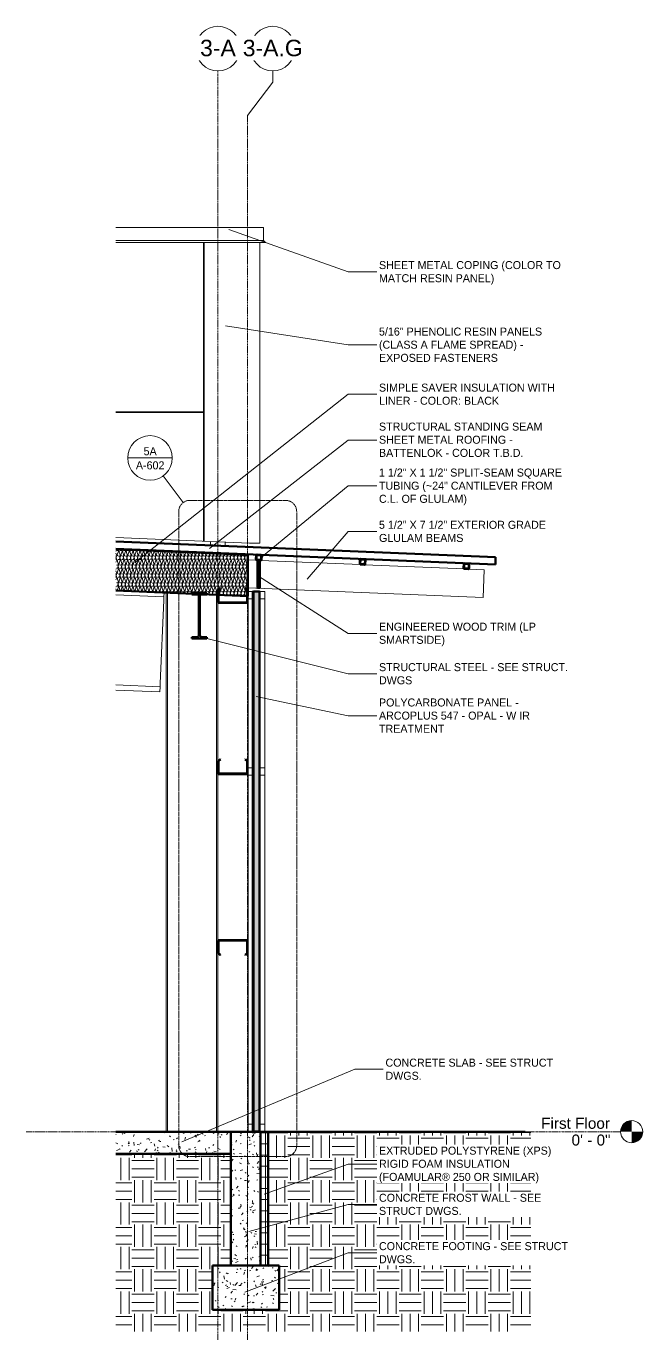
# Model space of a CAD drawing. Header units: inches. Extents: x 22734 to 24067, y -82 to 484.
# Drawn here: x 23571.5 to 23737.6, y -56 to 297.7 of the extents above; entities that cross this region are included whole.
import ezdxf

# ---------------------------------------------------------------- set-up
doc = ezdxf.new("R2010")
doc.units = ezdxf.units.IN
doc.header["$MEASUREMENT"] = 0
doc.linetypes.add('Dash Dot 3_16_', pattern=[0.3125, 0.1875, -0.0625, 0, -0.0625])
doc.linetypes.add('Grid Line 1_2_', pattern=[0.875, 0.5, -0.125, 0.125, -0.125])
for name, color, linetype, lineweight in [('A-ANNO-IDEN', 131, 'Continuous', 9), ('A-ANNO-SYMB', 150, 'Continuous', 9), ('A-CLNG', 13, 'Continuous', 18), ('A-CLNG-PATT', 13, 'Continuous', 70), ('A-FLOR', 192, 'Continuous', 18), ('A-FLOR-LEVL', 51, 'Continuous', 9), ('A-FLOR-PATT', 8, 'Continuous', 70), ('A-GLAZ-CWMG', 51, 'Continuous', 9), ('A-ROOF', 132, 'Continuous', 18), ('A-WALL', 113, 'Continuous', 18), ('A-WALL-PATT', 111, 'Continuous', 70), ('C-TOPO', 7, 'Continuous', 9), ('I-WALL', 2, 'Continuous', 18), ('L-SITE-WALL', 31, 'Continuous', 18), ('S-BEAM', 12, 'Continuous', 9), ('S-COLS', 52, 'Continuous', 9), ('S-FNDN', 32, 'Continuous', 18), ('S-GRID', 1, 'Continuous', 9), ('S-GRID-IDEN', 1, 'Continuous', 9)]:
    doc.layers.add(name, color=color, linetype=linetype, lineweight=lineweight)
doc.styles.add('Arial', font='arial.ttf', dxfattribs={"height": 2.950599})
doc.styles.add('Arial_1', font='arial.ttf', dxfattribs={"height": 4.425898})
doc.styles.add('Century Gothic', font='GOTHIC.TTF', dxfattribs={"height": 2.155668})
pattern_1 = [(50, (-67570.043, 101.715), (6.8859965, -0.6020972), [0.72, -7.92]), (355, (-67570.043, 101.715), (-1.3317556, 7.2205465), [0.576, -6.336]), (100.451, (-67569.469, 101.665), (5.55362855, 6.6181912), [0.612, -6.731]), (46.184, (-67570.043, 103.635), (10.2456418, -1.5889251), [1.08, -11.88]), (96.636, (-67569.189, 103.502), (8.9724387, 9.3515184), [0.918, -10.096]), (351.184, (-67570.043, 103.635), (8.9731991, 9.3512304), [0.864, -9.504]), (21, (-67569.083, 103.155), (5.7307257, -3.86500345), [0.72, -7.92]), (326, (-67569.083, 103.155), (2.3358107, 6.9608802), [0.576, -6.336]), (71.451, (-67568.605, 102.833), (8.0658757, 3.0959479), [0.612, -6.731]), (37.5, (-67570.043, 101.715), (0.11686595, 3.19547842), [0.317, -5.942, 0.317, -6.115, -6.36]), (37.5, (-67570.043, 101.715), (0.11686595, 3.19547842), [-12.691, 0.317, -6.043]), (7.5, (-67570.043, 101.715), (2.52543, 3.78602473), [0.317, -3.35, 0.317, -5.798, -2.424]), (7.5, (-67570.043, 101.715), (2.52543, 3.78602473), [-9.782, 0.317, -2.107]), (327.5, (-67572.184, 101.715), (5.12436853, -0.21617625), [0.317, -2.083, 0.317, -7.171, -9.936]), (327.5, (-67572.184, 101.715), (5.12436853, -0.21617625), [-9.888, 0.317, -9.619]), (317.5, (-67573.144, 101.715), (5.5983262, 0.96140978), [0.317, -2.803, 0.317, -4.656, -7.056]), (317.5, (-67573.144, 101.715), (5.5983262, 0.96140978), [-8.093, 0.317, -6.739])]
pattern_2 = [(45, (-67570.043, 101.715), (-2.37587878, 2.37587878), []), (45, (-67570.043, 105.315), (-2.37587878, 2.37587878), [])]
pattern_3 = [(0, (-67766.17, 145.5), (-193, 193), [48, -145]), (90, (-67766.17, 145.5), (-193, 1e-14), [96.25, -96.75]), (180, (-67718.17, 241.75), (-193, 193), [48, -145]), (90, (-67718.17, 145.5), (-193, 1e-14), [96.25, -96.75]), (180, (-67718.17, 242), (-193, 193), [48, -145]), (90, (-67718.17, 242), (-193, 1e-14), [96.25, -96.75]), (0, (-67766.17, 338.25), (-193, 193), [48, -145]), (90, (-67766.17, 242), (-193, 1e-14), [96.25, -96.75]), (0, (-67717.92, 193.5), (-193, 193), [48, -145]), (90, (-67717.92, 145.25), (-193, 1e-14), [48.25, -144.75]), (90, (-67669.92, 145.25), (-193, 1e-14), [48.25, -144.75]), (0, (-67717.92, 290), (-193, 193), [48, -145]), (90, (-67717.92, 193.75), (-193, 1e-14), [96.25, -96.75]), (180, (-67669.92, 193.75), (-193, 193), [48, -145]), (90, (-67669.92, 193.75), (-193, 1e-14), [96.25, -96.75]), (90, (-67717.92, 290.25), (-193, 1e-14), [48, -145]), (180, (-67669.92, 290.25), (-193, 193), [48, -145]), (90, (-67669.92, 290.25), (-193, 1e-14), [48, -145]), (0, (-67669.67, 145.5), (-193, 193), [48, -145]), (90, (-67669.67, 145.5), (-193, 1e-14), [96.25, -96.75]), (180, (-67621.67, 241.75), (-193, 193), [48, -145]), (90, (-67621.67, 145.5), (-193, 1e-14), [96.25, -96.75]), (180, (-67621.67, 242), (-193, 193), [48, -145]), (90, (-67621.67, 242), (-193, 1e-14), [96.25, -96.75]), (180, (-67621.67, 338.25), (-193, 193), [48, -145]), (90, (-67669.67, 242), (-193, 1e-14), [96.25, -96.75]), (0, (-67621.42, 193.5), (-193, 193), [48, -145]), (90, (-67621.42, 145.25), (-193, 1e-14), [48.25, -144.75]), (90, (-67573.42, 145.25), (-193, 1e-14), [48.25, -144.75]), (0, (-67621.42, 290), (-193, 193), [48, -145]), (90, (-67621.42, 193.75), (-193, 1e-14), [96.25, -96.75]), (180, (-67573.42, 193.75), (-193, 193), [48, -145]), (90, (-67573.42, 193.75), (-193, 1e-14), [96.25, -96.75]), (90, (-67621.42, 290.25), (-193, 1e-14), [48, -145]), (180, (-67573.42, 290.25), (-193, 193), [48, -145]), (90, (-67573.42, 290.25), (-193, 1e-14), [48, -145])]

# ---------------------------------------------------------------- blocks, each defined once
blk = doc.blocks.new('Struct_Xcel_Sports Complex_rvt-4-Wall Section - One Story - Polycarbonate')
at = {"layer": 'A-FLOR-PATT', "lineweight": 9}
h = blk.add_hatch(dxfattribs=at)
h.set_pattern_fill('FP_31', style=0, pattern_type=2)
h.set_pattern_definition(pattern_1)
h.paths.add_polyline_path([(-22066.14, -6), (-22066.14, 0), (-22097.12, 0), (-22097.12, -6), (-22069.18, -6)], flags=0)
at = {"layer": 'A-WALL-PATT', "lineweight": 9}
h = blk.add_hatch(dxfattribs=at)
h.set_pattern_fill('FP_31', style=0, pattern_type=2)
h.set_pattern_definition(pattern_1)
h.paths.add_polyline_path([(-22066.14, -36), (-22058.14, -36), (-22058.14, 0), (-22066.14, 0), (-22066.14, -14.42)], flags=0)
at = {"layer": 'S-FNDN', "lineweight": 9}
h = blk.add_hatch(dxfattribs=at)
h.set_pattern_fill('FP_31', color=256, style=0, pattern_type=2)
h.set_pattern_definition(pattern_1)
h.paths.add_polyline_path([(-22053.14, -48), (-22053.14, -36), (-22071.14, -36), (-22071.14, -48)], flags=0)
at = {"layer": 'A-FLOR', "color": 250, "lineweight": 70}
for p, q in [((-22066.14, 0), (-22097.12, 0)), ((-22066.14, -6), (-22066.14, 0)), ((-22097.12, -6), (-22066.14, -6))]:
    blk.add_line(p, q, dxfattribs=at)
at = {"layer": 'L-SITE-WALL', "color": 250, "lineweight": 70}
for p, q in [((-22066.14, 0), (-22066.14, -36)), ((-22058.14, 0), (-22066.14, 0)), ((-22058.14, -36), (-22058.14, 0)), ((-22066.14, -36), (-22058.14, -36))]:
    blk.add_line(p, q, dxfattribs=at)
at = {"layer": 'S-FNDN', "color": 250, "lineweight": 70}
for p, q in [((-22053.14, -36), (-22071.14, -36)), ((-22071.14, -36), (-22071.14, -48)), ((-22053.14, -48), (-22053.14, -36)), ((-22071.14, -48), (-22053.14, -48))]:
    blk.add_line(p, q, dxfattribs=at)
blk = doc.blocks.new('W-Wide Flange - 2_-3_ deep-1401636-Wall Section - One Story - Polycarbonate')
at = {"layer": 'S-BEAM'}
for p, q in [((-22084.15, 145.18), (-22084.2, 144.08)), ((-22084.2, 144.08), (-22097.12, 144.62)), ((-22084.23, 143.19), (-22085.17, 120.71)), ((-22084.2, 144.08), (-22084.23, 143.19)), ((-22097.12, 120.31), (-22085.21, 119.82)), ((-22085.17, 120.71), (-22085.21, 119.82)), ((-22085.26, 118.46), (-22097.12, 118.95)), ((-22085.21, 119.82), (-22085.26, 118.46))]:
    blk.add_line(p, q, dxfattribs=at)
blk = doc.blocks.new('Girt_C - 8_D-1405485-Wall Section - One Story - Polycarbonate')
at = {"layer": 'S-BEAM'}
h = blk.add_hatch(dxfattribs=at)
h.set_pattern_fill('FP_27', color=256, style=0, pattern_type=2)
h.set_pattern_definition(pattern_2)
h.paths.add_polyline_path([(-22062.22, 47.57), (-22061.64, 48.05), (-22061.64, 51.37), (-22061.7, 51.5), (-22061.83, 51.55), (-22069.45, 51.55), (-22069.59, 51.5), (-22069.64, 51.37), (-22069.64, 48.05), (-22069.07, 47.57), (-22069, 47.66), (-22069.53, 48.11), (-22069.53, 51.37), (-22069.51, 51.42), (-22069.45, 51.45), (-22061.83, 51.45), (-22061.77, 51.42), (-22061.75, 51.37), (-22061.75, 48.11), (-22062.29, 47.66)], flags=0)
at = {"layer": 'S-BEAM', "lineweight": 50}
for p, q in [((-22069.64, 51.37), (-22069.64, 48.05)), ((-22069.53, 48.11), (-22069.53, 51.37)), ((-22061.83, 51.55), (-22069.45, 51.55)), ((-22069.45, 51.45), (-22061.83, 51.45)), ((-22061.75, 51.37), (-22061.75, 48.11)), ((-22061.64, 48.05), (-22061.64, 51.37)), ((-22069.64, 48.05), (-22069.07, 47.57)), ((-22069, 47.66), (-22069.53, 48.11)), ((-22069.07, 47.57), (-22069, 47.66)), ((-22061.75, 48.11), (-22062.29, 47.66)), ((-22062.29, 47.66), (-22062.22, 47.57)), ((-22062.22, 47.57), (-22061.64, 48.05))]:
    blk.add_line(p, q, dxfattribs=at)
for centre, radius, start, end in [((-22069.45, 51.37), 0.188, 90, 180), ((-22069.45, 51.37), 0.0782, 90, 177.8773), ((-22061.83, 51.37), 0.187, 360, 90), ((-22061.83, 51.37), 0.0782, 3.0424, 90)]:
    blk.add_arc(centre, radius, start, end, dxfattribs=at)
blk = doc.blocks.new('Girt_C - 8_D-1405486-Wall Section - One Story - Polycarbonate')
at = {"layer": 'S-BEAM'}
h = blk.add_hatch(dxfattribs=at)
h.set_pattern_fill('FP_27', color=256, style=0, pattern_type=2)
h.set_pattern_definition(pattern_2)
h.paths.add_polyline_path([(-22061.83, 96.32), (-22061.7, 96.38), (-22061.64, 96.51), (-22061.64, 99.82), (-22062.21, 100.3), (-22062.29, 100.22), (-22061.75, 99.77), (-22061.75, 96.5), (-22061.77, 96.45), (-22061.83, 96.43), (-22069.45, 96.43), (-22069.51, 96.45), (-22069.53, 96.5), (-22069.53, 99.77), (-22068.99, 100.22), (-22069.06, 100.3), (-22069.64, 99.82), (-22069.64, 96.51), (-22069.59, 96.38), (-22069.45, 96.32), (-22069.18, 96.32)], flags=0)
at = {"layer": 'S-BEAM', "lineweight": 50}
for p, q in [((-22069.06, 100.3), (-22069.64, 99.82)), ((-22069.64, 99.82), (-22069.64, 96.51)), ((-22069.53, 99.77), (-22068.99, 100.22)), ((-22069.53, 96.5), (-22069.53, 99.77)), ((-22068.99, 100.22), (-22069.06, 100.3)), ((-22062.21, 100.3), (-22062.29, 100.22)), ((-22062.29, 100.22), (-22061.75, 99.77)), ((-22061.64, 99.82), (-22062.21, 100.3)), ((-22061.75, 99.77), (-22061.75, 96.5)), ((-22061.64, 96.51), (-22061.64, 99.82)), ((-22061.83, 96.43), (-22069.45, 96.43)), ((-22069.45, 96.32), (-22061.83, 96.32))]:
    blk.add_line(p, q, dxfattribs=at)
for centre, radius, start, end in [((-22069.45, 96.51), 0.187, 180, 270), ((-22069.45, 96.51), 0.0782, 183.0424, 270), ((-22061.83, 96.51), 0.188, 270, 0), ((-22061.83, 96.51), 0.0782, 270, 357.8773)]:
    blk.add_arc(centre, radius, start, end, dxfattribs=at)
blk = doc.blocks.new('Rectangular Mullion - Profile_Polycarbonate_Upper and left-1212626-Wall Section - One Story - Polycarbonate')
at = {"layer": 'A-GLAZ-CWMG', "lineweight": 30}
for p, q in [((-22058.27, 145.5), (-22060.39, 145.5)), ((-22060.39, 145.5), (-22060.39, 141.88)), ((-22060.33, 141.94), (-22060.33, 145.44)), ((-22060.33, 145.44), (-22058.33, 145.44)), ((-22058.33, 145.44), (-22058.33, 142.73)), ((-22058.27, 142.67), (-22058.27, 145.5)), ((-22060.39, 141.88), (-22060.04, 141.88)), ((-22060.1, 141.94), (-22060.33, 141.94)), ((-22060.04, 142.13), (-22060.1, 142.13)), ((-22060.1, 142.13), (-22060.1, 141.94)), ((-22060.04, 141.88), (-22060.04, 142.13)), ((-22058.33, 142.73), (-22058.39, 142.73)), ((-22058.39, 142.73), (-22058.39, 142.67)), ((-22058.39, 142.67), (-22058.27, 142.67))]:
    blk.add_line(p, q, dxfattribs=at)
blk = doc.blocks.new('Rectangular Mullion - Profile_Polycarbonate_Lower-1212627-Wall Section - One Story - Polycarbonate')
at = {"layer": 'A-GLAZ-CWMG', "lineweight": 30}
for p, q in [((-22060.04, 2.24), (-22060.39, 2.24)), ((-22060.39, 2.24), (-22060.39, 0)), ((-22060.39, 0), (-22058.27, 0)), ((-22060.33, 0.06), (-22060.33, 2.18)), ((-22060.33, 2.18), (-22060.1, 2.18)), ((-22058.33, 0.06), (-22060.33, 0.06)), ((-22060.1, 2.18), (-22060.1, 1.99)), ((-22060.1, 1.99), (-22060.04, 1.99)), ((-22060.04, 1.99), (-22060.04, 2.24)), ((-22058.27, 1.46), (-22058.39, 1.46)), ((-22058.39, 1.46), (-22058.39, 1.39)), ((-22058.39, 1.39), (-22058.33, 1.39)), ((-22058.33, 1.39), (-22058.33, 0.06)), ((-22058.27, 0), (-22058.27, 1.46))]:
    blk.add_line(p, q, dxfattribs=at)
blk = doc.blocks.new('Rectangular Mullion - Profile_Polycarbonate_Upper and left-1180549-Wall Section - One Story - Polycarbonate')
at = {"layer": 'A-GLAZ-CWMG'}
for p, q in [((-22060.04, 145.44), (-22060.04, 142.13)), ((-22058.39, 145.44), (-22058.39, 142.73)), ((-22060.39, 141.88), (-22060.39, 2.24)), ((-22060.04, 142.13), (-22060.04, 141.88)), ((-22060.04, 141.88), (-22060.04, 2.24)), ((-22058.39, 142.67), (-22058.39, 1.46)), ((-22058.27, 142.67), (-22058.27, 1.46)), ((-22060.04, 2.24), (-22060.04, 1.99)), ((-22060.04, 1.99), (-22060.04, 0.06)), ((-22058.39, 1.39), (-22058.39, 0.06))]:
    blk.add_line(p, q, dxfattribs=at)
blk = doc.blocks.new('Rectangular Mullion - Exterior 2_ x 4_5_-1146643-Wall Section - One Story - Polycarbonate')
at = {"layer": 'A-GLAZ-CWMG'}
for p, q in [((-22061.52, 145.5), (-22061.52, 143.5)), ((-22060.39, 145.5), (-22061.52, 145.5)), ((-22057.02, 145.5), (-22058.27, 145.5)), ((-22057.02, 143.5), (-22057.02, 145.5)), ((-22061.52, 143.5), (-22060.39, 143.5)), ((-22058.27, 143.5), (-22057.02, 143.5))]:
    blk.add_line(p, q, dxfattribs=at)
blk = doc.blocks.new('Rectangular Mullion - Exterior 2_ x 4_5_-1142339-Wall Section - One Story - Polycarbonate')
at = {"layer": 'A-GLAZ-CWMG'}
for p, q in [((-22061.52, 2), (-22061.52, 97)), ((-22057.02, 97), (-22057.02, 2)), ((-22060.39, 2), (-22061.52, 2)), ((-22057.02, 2), (-22058.27, 2))]:
    blk.add_line(p, q, dxfattribs=at)
blk = doc.blocks.new('Rectangular Mullion - Exterior 2_ x 4_5_-1142340-Wall Section - One Story - Polycarbonate')
at = {"layer": 'A-GLAZ-CWMG'}
for p, q in [((-22061.52, 143.5), (-22060.39, 143.5)), ((-22061.52, 97), (-22061.52, 143.5)), ((-22058.27, 143.5), (-22057.02, 143.5)), ((-22057.02, 143.5), (-22057.02, 97))]:
    blk.add_line(p, q, dxfattribs=at)
blk = doc.blocks.new('W-Wide Flange - W12X19-1098423-Wall Section - One Story - Polycarbonate')
at = {"layer": 'S-BEAM'}
h = blk.add_hatch(dxfattribs=at)
h.set_pattern_fill('FP_27', color=256, style=0, pattern_type=2)
h.set_pattern_definition(pattern_2)
h.paths.add_polyline_path([(-22076.65, 132.85), (-22072.64, 132.85), (-22072.64, 133.2), (-22074, 133.2), (-22074.2, 133.24), (-22074.37, 133.36), (-22074.48, 133.53), (-22074.52, 133.73), (-22074.52, 144.18), (-22074.48, 144.38), (-22074.37, 144.55), (-22074.2, 144.66), (-22074, 144.7), (-22072.64, 144.7), (-22072.64, 145.05), (-22076.65, 145.05), (-22076.65, 144.7), (-22075.28, 144.7), (-22075.08, 144.66), (-22074.91, 144.55), (-22074.8, 144.38), (-22074.76, 144.18), (-22074.76, 133.73), (-22074.8, 133.53), (-22074.91, 133.36), (-22075.08, 133.24), (-22075.28, 133.2), (-22076.65, 133.2)], flags=0)
at = {"layer": 'S-BEAM', "lineweight": 50}
for p, q in [((-22072.64, 145.05), (-22076.65, 145.05)), ((-22076.65, 145.05), (-22076.65, 144.7)), ((-22072.64, 144.7), (-22072.64, 145.05)), ((-22076.65, 144.7), (-22075.28, 144.7)), ((-22074.76, 144.18), (-22074.76, 133.73)), ((-22074.52, 133.73), (-22074.52, 144.18)), ((-22074, 144.7), (-22072.64, 144.7)), ((-22075.28, 133.2), (-22076.65, 133.2)), ((-22076.65, 133.2), (-22076.65, 132.85)), ((-22076.65, 132.85), (-22072.64, 132.85)), ((-22072.64, 133.2), (-22074, 133.2)), ((-22072.64, 132.85), (-22072.64, 133.2))]:
    blk.add_line(p, q, dxfattribs=at)
for centre, start, end in [((-22075.28, 144.18), 0, 90), ((-22074, 144.18), 90, 180), ((-22075.28, 133.73), 270, 0), ((-22074, 133.73), 180, 270)]:
    blk.add_arc(centre, 0.525, start, end, dxfattribs=at)
blk = doc.blocks.new('Rectangular Mullion - Exterior 2_ x 4_5_-1146647-Wall Section - One Story - Polycarbonate')
at = {"layer": 'A-GLAZ-CWMG'}
for p, q in [((-22060.39, 2), (-22061.52, 2)), ((-22061.52, 2), (-22061.52, 0)), ((-22057.02, 2), (-22058.27, 2)), ((-22057.02, 0), (-22057.02, 2))]:
    blk.add_line(p, q, dxfattribs=at)
blk = doc.blocks.new('Rectangular Mullion - Exterior 2_ x 4_5_-1115231-Wall Section - One Story - Polycarbonate')
at = {"layer": 'A-GLAZ-CWMG'}
for p, q in [((-22061.52, 96), (-22060.39, 96)), ((-22061.52, 2), (-22061.52, 96)), ((-22058.27, 96), (-22057.02, 96)), ((-22057.02, 96), (-22057.02, 2)), ((-22060.39, 2), (-22061.52, 2)), ((-22057.02, 2), (-22058.27, 2))]:
    blk.add_line(p, q, dxfattribs=at)
blk = doc.blocks.new('Rectangular Mullion - Exterior 2_ x 4_5_-1142334-Wall Section - One Story - Polycarbonate')
at = {"layer": 'A-GLAZ-CWMG'}
for p, q in [((-22061.52, 143.5), (-22060.39, 143.5)), ((-22061.52, 98), (-22061.52, 143.5)), ((-22058.27, 143.5), (-22057.02, 143.5)), ((-22057.02, 143.5), (-22057.02, 98)), ((-22060.39, 98), (-22061.52, 98)), ((-22057.02, 98), (-22058.27, 98))]:
    blk.add_line(p, q, dxfattribs=at)
blk = doc.blocks.new('Dimension Lumber - 5_5 x 7_5 Glulam-1403168-Wall Section - One Story - Polycarbonate')
at = {"layer": 'S-BEAM'}
for p, q in [((-22061.62, 154.01), (-22059.18, 153.9)), ((-22058.14, 153.86), (-22031.2, 152.74)), ((-22030.17, 152.7), (-22003.23, 151.57)), ((-22002.19, 151.53), (-21997.89, 151.35)), ((-21997.89, 151.35), (-21998.21, 143.86)), ((-22061.62, 146.5), (-21998.21, 143.86))]:
    blk.add_line(p, q, dxfattribs=at)
blk = doc.blocks.new('Girt_C - 8_D-V9-Wall Section - One Story - Polycarbonate')
at = {"layer": 'S-BEAM'}
h = blk.add_hatch(dxfattribs=at)
h.set_pattern_fill('FP_27', color=256, style=0, pattern_type=2)
h.set_pattern_definition(pattern_2)
h.paths.add_polyline_path([(-22061.83, 142.44), (-22061.7, 142.49), (-22061.64, 142.63), (-22061.64, 145.94), (-22062.21, 146.42), (-22062.29, 146.34), (-22061.75, 145.89), (-22061.75, 142.62), (-22061.77, 142.57), (-22061.83, 142.55), (-22069.45, 142.55), (-22069.51, 142.57), (-22069.53, 142.62), (-22069.53, 145.89), (-22068.99, 146.34), (-22069.06, 146.42), (-22069.64, 145.94), (-22069.64, 142.63), (-22069.59, 142.49), (-22069.45, 142.44), (-22069.18, 142.44)], flags=0)
at = {"layer": 'S-BEAM', "lineweight": 50}
for p, q in [((-22069.06, 146.42), (-22069.64, 145.94)), ((-22069.64, 145.94), (-22069.64, 142.63)), ((-22069.53, 145.89), (-22068.99, 146.34)), ((-22069.53, 142.62), (-22069.53, 145.89)), ((-22068.99, 146.34), (-22069.06, 146.42)), ((-22062.21, 146.42), (-22062.29, 146.34)), ((-22062.29, 146.34), (-22061.75, 145.89)), ((-22061.64, 145.94), (-22062.21, 146.42)), ((-22061.75, 145.89), (-22061.75, 142.62)), ((-22061.64, 142.63), (-22061.64, 145.94)), ((-22061.83, 142.55), (-22069.45, 142.55)), ((-22069.45, 142.44), (-22061.83, 142.44))]:
    blk.add_line(p, q, dxfattribs=at)
for centre, radius, start, end in [((-22069.45, 142.63), 0.188, 180, 270), ((-22069.45, 142.63), 0.0782, 183.0424, 270), ((-22061.83, 142.63), 0.188, 270, 0), ((-22061.83, 142.63), 0.0782, 270, 357.8773)]:
    blk.add_arc(centre, radius, start, end, dxfattribs=at)
blk = doc.blocks.new('HSS-Hollow Structural Section - HSS1-1_2X1-1_2X1_8 - Obsolete-1396620-Wall Section - One Story - Polycarbonate')
at = {"layer": 'S-BEAM', "lineweight": 50}
for p, q in [((-22059.36, 155.18), (-22059.4, 154.15)), ((-22059.29, 154.14), (-22059.24, 155.18)), ((-22059.18, 153.9), (-22058.14, 153.86)), ((-22058.14, 153.98), (-22059.17, 154.02)), ((-22058.08, 155.36), (-22059.12, 155.4)), ((-22059.12, 155.29), (-22058.09, 155.24)), ((-22057.98, 155.12), (-22058.02, 154.09)), ((-22057.9, 154.08), (-22057.86, 155.12))]:
    blk.add_line(p, q, dxfattribs=at)
for centre, radius, start, end in [((-22059.17, 154.14), 0.232, 177.6141, 267.6141), ((-22059.13, 155.17), 0.232, 87.6141, 177.6141), ((-22059.17, 154.14), 0.116, 177.6141, 267.6141), ((-22059.13, 155.17), 0.116, 87.6141, 177.6141), ((-22058.13, 154.09), 0.116, 267.6141, 357.6141), ((-22058.13, 154.09), 0.232, 267.6141, 357.6141), ((-22058.09, 155.13), 0.116, 357.6141, 87.6141), ((-22058.09, 155.13), 0.232, 357.6141, 87.6141)]:
    blk.add_arc(centre, radius, start, end, dxfattribs=at)
blk = doc.blocks.new('HSS-Hollow Structural Section - HSS1-1_2X1-1_2X1_8 - Obsolete-V10-Wall Section - One Story - Polycarbonate')
at = {"layer": 'S-BEAM'}
h = blk.add_hatch(dxfattribs=at)
h.set_pattern_fill('FP_27', color=256, style=0, pattern_type=2)
h.set_pattern_definition(pattern_2)
h.paths.add_polyline_path([(-22030.17, 152.7), (-22030, 152.76), (-22029.93, 152.92), (-22029.88, 153.95), (-22029.95, 154.12), (-22030.11, 154.19), (-22031.14, 154.24), (-22031.31, 154.18), (-22031.38, 154.01), (-22031.43, 152.98), (-22031.36, 152.81), (-22031.2, 152.74)], flags=0)
h.paths.add_polyline_path([(-22030.16, 152.81), (-22031.2, 152.85), (-22031.28, 152.89), (-22031.31, 152.97), (-22031.27, 154.01), (-22031.23, 154.09), (-22031.15, 154.12), (-22030.11, 154.08), (-22030.03, 154.04), (-22030, 153.96), (-22030.04, 152.92), (-22030.08, 152.84)], flags=0)
at = {"layer": 'S-BEAM', "lineweight": 50}
for p, q in [((-22031.38, 154.01), (-22031.43, 152.98)), ((-22031.31, 152.97), (-22031.27, 154.01)), ((-22030.16, 152.81), (-22031.2, 152.85)), ((-22031.2, 152.74), (-22030.17, 152.7)), ((-22031.15, 154.12), (-22030.11, 154.08)), ((-22030.11, 154.19), (-22031.14, 154.24)), ((-22030, 153.96), (-22030.04, 152.92)), ((-22029.93, 152.92), (-22029.88, 153.95))]:
    blk.add_line(p, q, dxfattribs=at)
for centre, radius, start, end in [((-22031.19, 152.97), 0.232, 177.6141, 267.6141), ((-22031.15, 154.01), 0.232, 87.6141, 177.6141), ((-22031.19, 152.97), 0.116, 177.6141, 267.6141), ((-22031.15, 154.01), 0.116, 87.6141, 177.6141), ((-22030.16, 152.93), 0.232, 267.6141, 357.6141), ((-22030.16, 152.93), 0.116, 267.6141, 357.6141), ((-22030.12, 153.96), 0.232, 357.6141, 87.6141), ((-22030.12, 153.96), 0.116, 357.6141, 87.6141)]:
    blk.add_arc(centre, radius, start, end, dxfattribs=at)
blk = doc.blocks.new('HSS-Hollow Structural Section - HSS1-1_2X1-1_2X1_8 - Obsolete-V11-Wall Section - One Story - Polycarbonate')
at = {"layer": 'S-BEAM'}
h = blk.add_hatch(dxfattribs=at)
h.set_pattern_fill('FP_27', color=256, style=0, pattern_type=2)
h.set_pattern_definition(pattern_2)
h.paths.add_polyline_path([(-22002.19, 151.53), (-22002.03, 151.59), (-22001.95, 151.75), (-22001.91, 152.79), (-22001.97, 152.95), (-22002.13, 153.03), (-22003.17, 153.07), (-22003.33, 153.01), (-22003.41, 152.85), (-22003.45, 151.81), (-22003.39, 151.65), (-22003.23, 151.57)], flags=0)
h.paths.add_polyline_path([(-22002.19, 151.65), (-22003.22, 151.69), (-22003.3, 151.73), (-22003.33, 151.81), (-22003.29, 152.84), (-22003.25, 152.92), (-22003.17, 152.96), (-22002.14, 152.91), (-22002.05, 152.87), (-22002.02, 152.79), (-22002.07, 151.76), (-22002.1, 151.68)], flags=0)
at = {"layer": 'S-BEAM', "lineweight": 50}
for p, q in [((-22003.41, 152.85), (-22003.45, 151.81)), ((-22003.33, 151.81), (-22003.29, 152.84)), ((-22002.13, 153.03), (-22003.17, 153.07)), ((-22003.17, 152.96), (-22002.14, 152.91)), ((-22002.02, 152.79), (-22002.07, 151.76)), ((-22001.95, 151.75), (-22001.91, 152.79)), ((-22003.23, 151.57), (-22002.19, 151.53)), ((-22002.19, 151.65), (-22003.22, 151.69))]:
    blk.add_line(p, q, dxfattribs=at)
for centre, radius, start, end in [((-22003.18, 152.84), 0.232, 87.6141, 177.6141), ((-22003.18, 152.84), 0.116, 87.6141, 177.6141), ((-22002.14, 152.8), 0.116, 357.6141, 87.6141), ((-22002.14, 152.8), 0.232, 357.6141, 87.6141), ((-22003.22, 151.8), 0.232, 177.6141, 267.6141), ((-22003.22, 151.8), 0.116, 177.6141, 267.6141), ((-22002.18, 151.76), 0.116, 267.6141, 357.6141), ((-22002.18, 151.76), 0.232, 267.6141, 357.6141)]:
    blk.add_arc(centre, radius, start, end, dxfattribs=at)
blk = doc.blocks.new('Level - Level Head - Circle-15001-Wall Section - One Story - Polycarbonate')
at = {"layer": 'A-FLOR-LEVL'}
h = blk.add_hatch(color=256, dxfattribs=at)
edge = h.paths.add_edge_path(flags=0)
edge.add_line((-21958.176223, 0), (-21961.176223, 0))
edge.add_arc((-21958.176223, 0), 3, 90, 180, ccw=False)
edge.add_line((-21958.176223, 3), (-21958.176223, 0))
h = blk.add_hatch(color=256, dxfattribs=at)
edge = h.paths.add_edge_path(flags=0)
edge.add_line((-21958.176223, -3), (-21958.176223, 0))
edge.add_line((-21958.176223, 0), (-21955.176223, 0))
edge.add_arc((-21958.176223, 0), 3, 270, 360, ccw=False)
blk.add_circle((-21958.176223, 0), 3, dxfattribs=at)
blk = doc.blocks.new('Grid - Grid Head - Circle-14747-Wall Section - One Story - Polycarbonate')
at = {"layer": 'S-GRID-IDEN'}
blk.add_circle((-22069.64, 291.71), 6, dxfattribs=at)
blk = doc.blocks.new('Section - Callout Head-19020-Wall Section - One Story - Polycarbonate')
at = {"layer": 'A-ANNO-SYMB'}
blk.add_line((-22093.94, 181.46), (-22081.94, 181.46), dxfattribs=at)
for start, end in [(0, 180), (180, 360)]:
    blk.add_arc((-22087.94, 181.46), 6, start, end, dxfattribs=at)

msp = doc.modelspace()

# ---------------------------------------------------------------- hatches: boundary and pattern name
at = {"layer": 'A-CLNG-PATT', "lineweight": 9}
h = msp.add_hatch(dxfattribs=at)
h.set_pattern_fill('FP_30', color=256, style=0, pattern_type=2)
h.set_pattern_definition([(161.57, (-67569.923, 101.835), (-0.9603836945, -0.0003991792), [0, -6.83, 0.758, 0]), (18.43, (-67570.163, 101.835), (-0.9603836945, 0.0003991792), [0, -6.83, 0.758, 0]), (108.43, (-67569.923, 101.835), (0.4795101816, -2.4005263976), [2.276, -5.312]), (71.57, (-67570.163, 101.835), (0.4795101816, 2.4005263976), [2.276, -5.312])])
h.paths.add_polyline_path([(23631.19, 144.24), (23631.19, 155.38), (23595.69, 156.86), (23595.69, 145.72), (23623.63, 144.56)], flags=0)
at = {"layer": 'A-WALL-PATT', "lineweight": 9}
h = msp.add_hatch(dxfattribs=at)
h.set_pattern_fill('FP_29', color=256, style=0, pattern_type=2)
h.set_pattern_definition(pattern_3)
h.paths.add_polyline_path([(23631.67, 158.49), (23631.67, 239.46), (23595.69, 239.46), (23595.69, 159.99), (23631.19, 158.51)], flags=0)
h = msp.add_hatch(dxfattribs=at)
h.set_pattern_fill('FP_29', color=256, style=0, pattern_type=2)
h.set_pattern_definition(pattern_3)
h.paths.add_polyline_path([(23631.67, 158.5), (23634.48, 158.5), (23634.48, 239.46), (23631.67, 239.46), (23631.67, 159.27)], flags=0)
at = {"layer": 'A-WALL-PATT', "lineweight": 9, "transparency": 33554649}
msp.add_hatch(color=256, dxfattribs=at).paths.add_polyline_path([(23634.35, 0.06), (23634.35, 145.44), (23632.77, 145.44), (23632.77, 0.06)], flags=0)
at = {"layer": 'A-WALL-PATT', "lineweight": 9}
h = msp.add_hatch(dxfattribs=at)
h.set_pattern_fill('FP_32', color=256, style=0, pattern_type=2)
h.set_pattern_definition([(0, (-67570.043, 101.715), (0, 3), []), (90, (-67570.043, 101.715), (-3, 2e-16), [])])
h.paths.add_polyline_path([(23636.67, -36), (23636.67, 0), (23634.67, 0), (23634.67, -36)], flags=0)
at = {"layer": 'C-TOPO'}
h = msp.add_hatch(dxfattribs=at)
h.set_pattern_fill('FP_28', color=256, style=0, pattern_type=2)
h.set_pattern_definition([(0, (-67570.043, 101.715), (6, 6), [6, -6]), (0, (-67570.043, 103.965), (6, 6), [6, -6]), (0, (-67570.043, 106.215), (6, 6), [6, -6]), (90, (-67569.293, 106.965), (-6, 6), [6, -6]), (90, (-67567.043, 106.965), (-6, 6), [6, -6]), (90, (-67564.793, 106.965), (-6, 6), [6, -6])])
h.paths.add_polyline_path([(23595.69, -53.84), (23707.45, -53.84), (23707.45, 0), (23636.67, 0), (23636.67, -36), (23639.67, -36), (23639.67, -48), (23621.67, -48), (23621.67, -36), (23626.67, -36), (23626.67, -6), (23595.69, -6), (23595.69, -14.42)], flags=0)

# ---------------------------------------------------------------- linework, layer by layer
at = {"layer": 'A-ANNO-IDEN', "color": 153}
for p, q in [((23626.07, 242.93), (23658.3, 231.6)), ((23658.3, 231.6), (23666.56, 231.6)), ((23625.23, 217.01), (23658.3, 211.87)), ((23658.3, 211.87), (23666.56, 211.87)), ((23600.8, 153.28), (23658.3, 198.6)), ((23658.3, 198.6), (23666.56, 198.6)), ((23620.88, 157.04), (23658.3, 186.27)), ((23658.3, 186.27), (23666.56, 186.27)), ((23634.87, 154.72), (23658.3, 173.9)), ((23658.3, 173.9), (23666.56, 173.9)), ((23647.22, 148.79), (23658.3, 161.65)), ((23658.3, 161.65), (23666.56, 161.65)), ((23634.08, 149.57), (23658.3, 134.21)), ((23618.69, 133.21), (23658.3, 123.31)), ((23658.3, 134.21), (23666.56, 134.21)), ((23658.3, 123.31), (23666.56, 123.31)), ((23633.49, 117.18), (23658.3, 111.98)), ((23658.3, 111.98), (23666.56, 111.98)), ((23613.44, -2.75), (23660.05, 16.8)), ((23660.05, 16.8), (23668.31, 16.8)), ((23635.59, -16.87), (23658.3, -8.72)), ((23658.3, -8.72), (23666.56, -8.72)), ((23631.52, -26.92), (23658.3, -19.59)), ((23658.3, -19.59), (23666.56, -19.59)), ((23630.43, -43.21), (23658.3, -32.62)), ((23658.3, -32.62), (23666.56, -32.62))]:
    msp.add_line(p, q, dxfattribs=at)
at = {"layer": 'A-ANNO-SYMB'}
msp.add_line((23613.8, 169.43), (23608.44, 176.64), dxfattribs=at)
at = {"layer": 'A-ANNO-SYMB', "linetype": 'Dash Dot 3_16_'}
for p, q in [((23641.38, 170.02), (23615.59, 170.02)), ((23612.59, 167.02), (23612.59, -3.73)), ((23644.38, -3.73), (23644.38, 167.02)), ((23615.59, -6.73), (23641.38, -6.73))]:
    msp.add_line(p, q, dxfattribs=at)
for centre, start, end in [((23615.59, 167.02), 90, 180), ((23641.38, 167.02), 0, 90), ((23615.59, -3.73), 180, 270), ((23641.38, -3.73), 270, 0)]:
    msp.add_arc(centre, 3, start, end, dxfattribs=at)
at = {"layer": 'A-CLNG', "lineweight": 70}
for p, q in [((23631.19, 155.38), (23595.69, 156.86)), ((23631.19, 144.24), (23631.19, 155.38)), ((23595.69, 145.72), (23631.19, 144.24))]:
    msp.add_line(p, q, dxfattribs=at)
at = {"layer": 'A-ROOF', "lineweight": 70}
for p, q in [((23697.92, 154.73), (23595.69, 158.99)), ((23595.69, 156.99), (23697.92, 152.73)), ((23697.92, 152.73), (23697.92, 154.73))]:
    msp.add_line(p, q, dxfattribs=at)
at = {"layer": 'A-WALL'}
for p, q in [((23595.69, 243.5), (23635.48, 243.5)), ((23635.48, 240), (23635.48, 243.5)), ((23635.48, 240), (23595.69, 240)), ((23595.69, 239.5), (23635.98, 239.5)), ((23595.69, 239.46), (23635.94, 239.46)), ((23634.48, 239.46), (23634.48, 158.5)), ((23635.98, 239.5), (23635.48, 240)), ((23635.94, 239.46), (23635.98, 239.5)), ((23595.69, 159.99), (23631.67, 158.49)), ((23631.67, 158.5), (23634.48, 158.5)), ((23631.67, 158.49), (23631.67, 158.5)), ((23631.3, 145.5), (23631.19, 145.5)), ((23623.17, 99.82), (23623.17, 142.63)), ((23623.17, 51.37), (23623.17, 96.51)), ((23623.17, 0), (23623.17, 48.05))]:
    msp.add_line(p, q, dxfattribs=at)
at = {"layer": 'A-WALL', "lineweight": 70}
for p, q in [((23634.35, 145.44), (23632.77, 145.44)), ((23632.77, 145.44), (23632.77, 0.06)), ((23634.35, 0.06), (23634.35, 145.44)), ((23632.77, 0.06), (23634.35, 0.06))]:
    msp.add_line(p, q, dxfattribs=at)
at = {"layer": 'C-TOPO', "lineweight": 90}
for p, q in [((23636.67, 0), (23664.09, 0)), ((23664.09, 0), (23707.45, 0))]:
    msp.add_line(p, q, dxfattribs=at)
at = {"layer": 'C-TOPO'}
for p, q in [((23664.09, 0), (23636.67, 0)), ((23707.45, 0), (23664.09, 0))]:
    msp.add_line(p, q, dxfattribs=at)
at = {"layer": 'I-WALL', "lineweight": 70}
for p, q in [((23634.48, 153.75), (23633.86, 153.75)), ((23633.86, 153.75), (23633.86, 146.5)), ((23634.48, 146.5), (23634.48, 153.75)), ((23633.86, 146.5), (23634.48, 146.5))]:
    msp.add_line(p, q, dxfattribs=at)
at = {"layer": 'L-SITE-WALL', "lineweight": 70}
for p, q in [((23634.67, 0), (23634.67, -36)), ((23636.67, 0), (23634.67, 0)), ((23636.67, -36), (23636.67, 0)), ((23634.67, -36), (23636.67, -36))]:
    msp.add_line(p, q, dxfattribs=at)
at = {"layer": 'S-COLS'}
for p, q in [((23621.13, 158.93), (23621.13, 157.93)), ((23621.13, 155.93), (23621.13, 155.8)), ((23625.13, 157.76), (23625.13, 158.76)), ((23625.13, 155.63), (23625.13, 155.76)), ((23609.17, 145.16), (23609.17, 0)), ((23609.61, 145.14), (23609.61, 0)), ((23622.74, 144.59), (23622.74, 0))]:
    msp.add_line(p, q, dxfattribs=at)
at = {"layer": 'S-GRID', "linetype": 'Grid Line 1_2_'}
for p, q in [((23623.17, -56.03), (23623.17, 285.71)), ((23631.17, -56.03), (23631.17, 273.71))]:
    msp.add_line(p, q, dxfattribs=at)
at = {"layer": 'S-GRID'}
for p, q in [((23637.94, 282.69), (23637.94, 285.71)), ((23631.17, 273.71), (23637.94, 282.69))]:
    msp.add_line(p, q, dxfattribs=at)

# ---------------------------------------------------------------- block references
at = {"color": 10, "lineweight": 5}
msp.add_blockref('Struct_Xcel_Sports Complex_rvt-4-Wall Section - One Story - Polycarbonate', (45692.81, 0), dxfattribs=at)
at = {"layer": 'A-ANNO-SYMB'}
msp.add_blockref('Section - Callout Head-19020-Wall Section - One Story - Polycarbonate', (45692.81, 0), dxfattribs=at)
at = {"layer": 'A-FLOR-LEVL'}
msp.add_blockref('Level - Level Head - Circle-15001-Wall Section - One Story - Polycarbonate', (45692.81, 0), dxfattribs=at)
at = {"layer": 'A-GLAZ-CWMG'}
for name in ['Rectangular Mullion - Exterior 2_ x 4_5_-1146643-Wall Section - One Story - Polycarbonate', 'Rectangular Mullion - Profile_Polycarbonate_Upper and left-1212626-Wall Section - One Story - Polycarbonate', 'Rectangular Mullion - Profile_Polycarbonate_Upper and left-1180549-Wall Section - One Story - Polycarbonate', 'Rectangular Mullion - Exterior 2_ x 4_5_-1142340-Wall Section - One Story - Polycarbonate', 'Rectangular Mullion - Exterior 2_ x 4_5_-1142334-Wall Section - One Story - Polycarbonate', 'Rectangular Mullion - Exterior 2_ x 4_5_-1142339-Wall Section - One Story - Polycarbonate', 'Rectangular Mullion - Exterior 2_ x 4_5_-1115231-Wall Section - One Story - Polycarbonate', 'Rectangular Mullion - Exterior 2_ x 4_5_-1146647-Wall Section - One Story - Polycarbonate', 'Rectangular Mullion - Profile_Polycarbonate_Lower-1212627-Wall Section - One Story - Polycarbonate']:
    msp.add_blockref(name, (45692.81, 0), dxfattribs=at)
at = {"layer": 'S-BEAM'}
for name in ['Dimension Lumber - 5_5 x 7_5 Glulam-1403168-Wall Section - One Story - Polycarbonate', 'W-Wide Flange - 2_-3_ deep-1401636-Wall Section - One Story - Polycarbonate', 'W-Wide Flange - W12X19-1098423-Wall Section - One Story - Polycarbonate', 'Girt_C - 8_D-V9-Wall Section - One Story - Polycarbonate', 'Girt_C - 8_D-1405486-Wall Section - One Story - Polycarbonate', 'Girt_C - 8_D-1405485-Wall Section - One Story - Polycarbonate']:
    msp.add_blockref(name, (45692.81, 0), dxfattribs=at)
at = {"layer": 'S-BEAM', "lineweight": 50}
for name in ['HSS-Hollow Structural Section - HSS1-1_2X1-1_2X1_8 - Obsolete-1396620-Wall Section - One Story - Polycarbonate', 'HSS-Hollow Structural Section - HSS1-1_2X1-1_2X1_8 - Obsolete-V10-Wall Section - One Story - Polycarbonate', 'HSS-Hollow Structural Section - HSS1-1_2X1-1_2X1_8 - Obsolete-V11-Wall Section - One Story - Polycarbonate']:
    msp.add_blockref(name, (45692.81, 0), dxfattribs=at)
at = {"layer": 'S-GRID-IDEN'}
for p in [(45692.81, 0), (45707.58, 0)]:
    msp.add_blockref('Grid - Grid Head - Circle-14747-Wall Section - One Story - Polycarbonate', p, dxfattribs=at)

# ---------------------------------------------------------------- texts
at = {"layer": 'A-ANNO-SYMB', "char_height": 2.156, "attachment_point": 2, "line_spacing_factor": 0.984117, "style": 'Century Gothic'}
for s, insert, width in [('5A', (23604.9, 184.33), 4.617), ('A-602', (23604.9, 180.53), 9.72)]:
    msp.add_mtext(s, dxfattribs=dict(at, insert=insert, width=width))

# ---------------------------------------------------------------- next in the draw order: texts
at = {"layer": 'A-ANNO-IDEN', "char_height": 2.1557, "attachment_point": 1, "line_spacing_factor": 0.984117, "style": 'Century Gothic', "bg_fill": 3, "box_fill_scale": 1.25, "bg_fill_color": 0, "bg_fill_transparency": 0}
for s, insert, width in [('SHEET METAL COPING (COLOR TO\\PMATCH RESIN PANEL)', (23666.56, 234.47), 57.537), ('5/16" PHENOLIC RESIN PANELS\\P(CLASS A FLAME SPREAD) -\\PEXPOSED FASTENERS', (23666.56, 216.56), 50.895), ('SIMPLE SAVER INSULATION WITH\\PLINER - COLOR: BLACK', (23666.56, 201.47), 53.325), ('STRUCTURAL STANDING SEAM\\PSHEET METAL ROOFING -\\PBATTENLOK - COLOR T.B.D.', (23666.56, 190.97), 50.031), ('1 1/2" X 1 1/2" SPLIT-SEAM SQUARE\\PTUBING (~24" CANTILEVER FROM\\PC.L. OF GLULAM)', (23666.56, 178.59), 57.483), ('5 1/2" X 7 1/2" EXTERIOR GRADE\\PGLULAM BEAMS', (23666.56, 164.52), 53.136), ('ENGINEERED WOOD TRIM (LP\\PSMARTSIDE)', (23666.56, 137.08), 49.329), ('STRUCTURAL STEEL - SEE STRUCT.\\PDWGS', (23666.56, 126.18), 53.109), ('POLYCARBONATE PANEL -\\PARCOPLUS 547 - OPAL - W IR\\PTREATMENT', (23666.56, 116.67), 48.492), ('CONCRETE SLAB - SEE STRUCT\\PDWGS.', (23668.31, 19.67), 49.626), ('CONCRETE FROST WALL - SEE\\PSTRUCT DWGS.', (23666.56, -16.72), 48.978), ('CONCRETE FOOTING - SEE STRUCT\\PDWGS.', (23666.56, -29.75), 57.483)]:
    msp.add_mtext(s, dxfattribs=dict(at, insert=insert, width=width))
at = {"layer": 'A-FLOR-LEVL', "insert": (23728.8, 3.73), "char_height": 2.9506, "width": 22.032, "attachment_point": 3, "line_spacing_factor": 0.938532, "style": 'Arial', "bg_fill": 3, "box_fill_scale": 1.25, "bg_fill_color": 0, "bg_fill_transparency": 0}
msp.add_mtext('First Floor', dxfattribs=at)
at = {"layer": 'S-GRID-IDEN', "insert": (23623.17, 294.07), "char_height": 4.426, "width": 11.448, "attachment_point": 2, "line_spacing_factor": 0.938532, "style": 'Arial_1', "bg_fill": 3, "box_fill_scale": 1.25, "bg_fill_color": 0, "bg_fill_transparency": 0}
msp.add_mtext('3-A', dxfattribs=at)

# ---------------------------------------------------------------- next in the draw order: texts
at = {"layer": 'A-FLOR-LEVL', "insert": (23728.95, -0.78), "char_height": 2.951, "width": 12.492, "attachment_point": 3, "line_spacing_factor": 0.938532, "style": 'Arial', "bg_fill": 3, "box_fill_scale": 1.25, "bg_fill_color": 0, "bg_fill_transparency": 0}
msp.add_mtext('0\' - 0"', dxfattribs=at)
at = {"layer": 'S-GRID-IDEN', "insert": (23637.93, 294.07), "char_height": 4.426, "width": 19.224, "attachment_point": 2, "line_spacing_factor": 0.938532, "style": 'Arial_1', "bg_fill": 3, "box_fill_scale": 1.25, "bg_fill_color": 0, "bg_fill_transparency": 0}
msp.add_mtext('3-A.G', dxfattribs=at)

# ---------------------------------------------------------------- next in the draw order: linework, layer by layer
at = {"layer": 'A-FLOR-LEVL', "linetype": 'Grid Line 1_2_'}
msp.add_line((23571.51, 0), (23731.64, 0), dxfattribs=at)

# ---------------------------------------------------------------- next in the draw order: texts
at = {"layer": 'A-ANNO-IDEN', "insert": (23666.56, -4.03), "char_height": 2.1557, "width": 51.921, "attachment_point": 1, "line_spacing_factor": 0.984117, "style": 'Century Gothic', "bg_fill": 3, "box_fill_scale": 1.25, "bg_fill_color": 0, "bg_fill_transparency": 0}
msp.add_mtext('EXTRUDED POLYSTYRENE (XPS)\\PRIGID FOAM INSULATION\\P(FOAMULAR® 250 OR SIMILAR)', dxfattribs=at)

doc.saveas('drawing.dxf')
